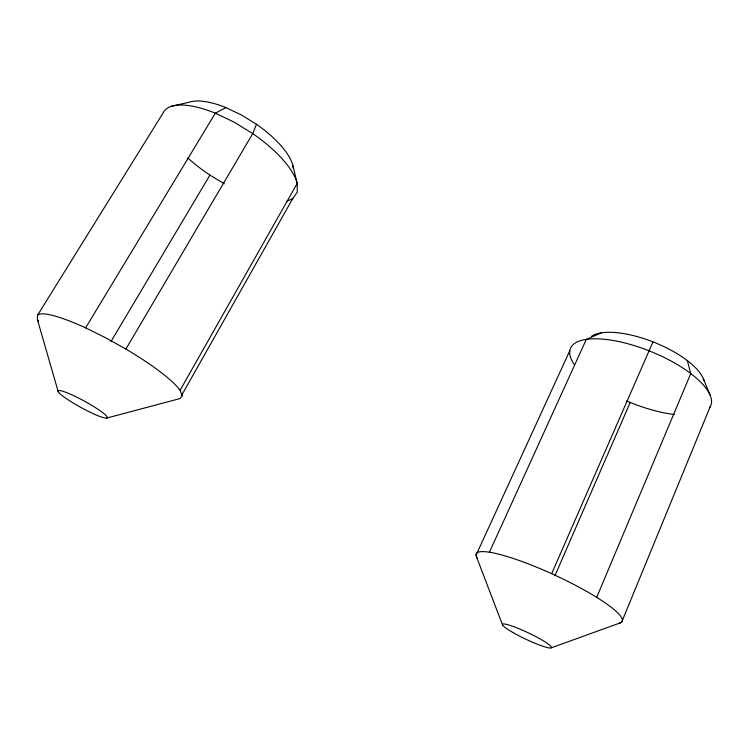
<?xml version="1.0" encoding="UTF-8"?>
<svg xmlns="http://www.w3.org/2000/svg" width="749" height="749" viewBox="0 0 749 749"><rect width="100%" height="100%" fill="white"/><g stroke="black" fill="none" stroke-linecap="round" stroke-linejoin="round"><path stroke-width="1.12" d="M58.188 391.643L37.45 319.72L37.469 315.357L164.228 111.124A78.139 29.089 32.2 0 1 215.319 113.183L234.203 122.181L252.741 133.594A78.139 29.089 32.2 0 1 297.194 183.411L297.297 192.221L292.915 198.298L181.501 395.584M171.165 106.386L189.394 102.154A64.554 24.811 32.4 0 1 225.908 107.594L241.347 114.934L256.476 124.287L252.741 133.594L125.898 349.071A83.064 14.512 29.3 0 1 180.097 390.304L182.382 395.828L179.779 398.637L106.817 418.036A28.003 3.614 28.7 0 1 66.399 398.674A28.003 3.614 28.7 0 1 74.797 396.193A28.003 3.614 28.7 0 1 106.817 418.036M621.82 621.801L710.164 406.744M596.691 597.384L690.765 373.582L687.32 360.606M551.657 573.687L652.988 341.853M554.943 575.747L630.209 402.466M489.415 552.228L586.308 339.4L601.428 332.865M476.055 555.14L569.858 350.569M180.097 390.304L297.194 183.411L292.981 165.772A64.554 24.811 32.4 0 0 256.476 124.287M709.678 407.596L710.651 405.892A75.771 27.488 22.1 0 0 673.857 362.572L669.1 359.979A75.771 27.488 22.1 0 0 587.937 339.166L584.679 339.643A75.771 27.488 22.1 0 0 570.026 349.624L569.689 351.515A75.771 27.488 22.1 0 0 574.483 364.829M110.927 341.647L209.926 175.088A78.139 29.089 32.2 0 1 187.784 157.964M37.469 315.357A83.064 14.512 29.3 0 1 85.601 327.865L215.319 113.183L225.908 107.594M551.17 647.857L620.546 622.794M85.601 327.865L105.6 337.743L125.898 349.071M209.926 175.088L224.344 183.777M37.45 319.72L38.667 321.415M703.32 378.648L710.164 395.257M476.514 556.872L502.551 624.966M292.981 165.772L293.028 167.926M292.915 198.298A78.139 29.089 32.2 0 1 286.951 200.891M619.226 623.224A80.405 13.66 24.8 0 0 621.52 622.194L622.129 621.417A80.405 13.66 24.8 0 0 575.438 585.297A80.405 13.66 24.8 0 0 490.932 552.472L487.917 551.994A80.405 13.66 24.8 0 0 476.018 554.606L476.092 555.664A80.405 13.66 24.8 0 0 477.263 558.22M674.484 414.515A75.771 27.488 22.1 0 1 626.539 400.93M591.607 336.245A62.607 23.453 21.9 0 1 600.061 333.071L602.795 332.65A62.607 23.453 21.9 0 1 669.606 349.437L673.491 351.562A62.607 23.453 21.9 0 1 704.023 380.661M512.85 632.474A27.104 3.399 25.4 0 0 551.386 647.698A27.104 3.399 25.4 0 0 516.641 627.765A27.104 3.399 25.4 0 0 512.85 632.474"/></g></svg>
